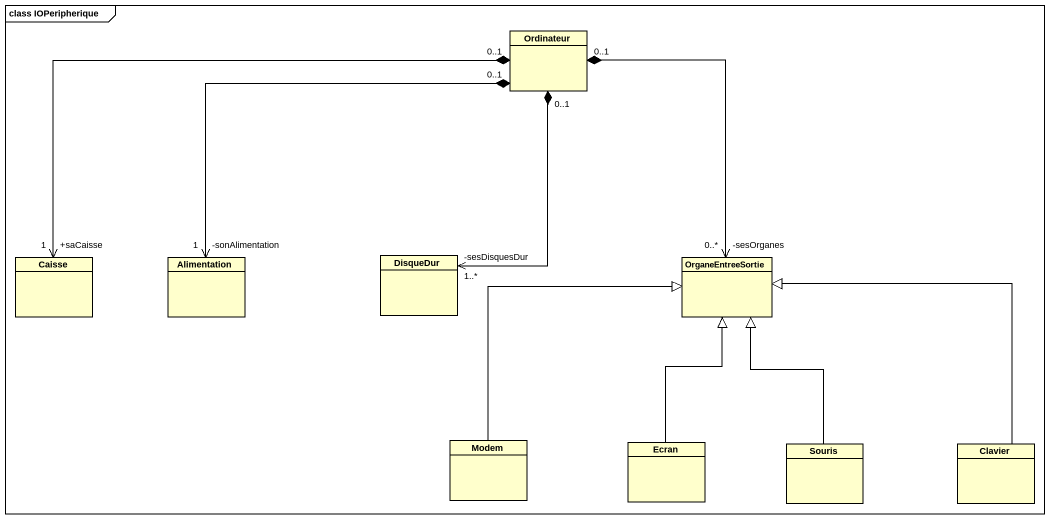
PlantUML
@startuml
mainframe class IOPeripherique
hide circle
hide empty members
class Ordinateur
class Caisse
class Alimentation
class DisqueDur
class OrganeEntreeSortie
class Modem
class Ecran
class Souris
class Clavier
Caisse "+saCaisse\n1" <-right-* "0..1" Ordinateur
Alimentation "-sonAlimentation\n1" <-up-* "0..1" Ordinateur
DisqueDur "-sesDisquesDur\n1..*" <-up-* "0..1" Ordinateur
OrganeEntreeSortie "-sesOrganes\n0..*" <-up-* "0..1" Ordinateur
Modem -up-|> OrganeEntreeSortie
Ecran -up-|> OrganeEntreeSortie
Souris -up-|> OrganeEntreeSortie
Clavier -up-|> OrganeEntreeSortie
@enduml
